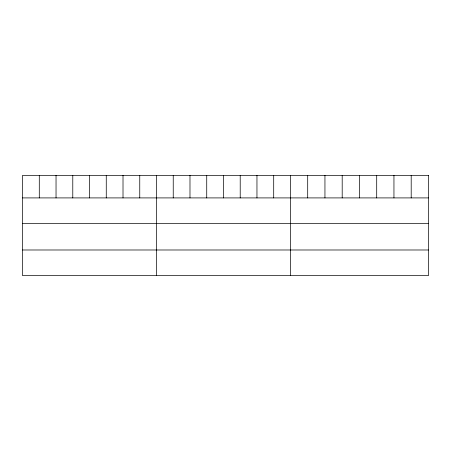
<?xml version="1.0" encoding="UTF-8"?>
<svg xmlns="http://www.w3.org/2000/svg" width="451" height="451" viewBox="0 0 451 451"><rect width="100%" height="100%" fill="white"/><g stroke="black" fill="none" stroke-linecap="round" stroke-linejoin="round"><path stroke-width="0.68" d="M22.55 197.91L428.45 197.91M22.55 223.561L428.45 223.561M22.55 249.989L428.45 249.989M411.199 175.36L411.199 197.91M393.948 175.36L393.948 197.91M376.698 175.36L376.698 197.91M359.447 175.36L359.447 197.91M342.196 175.36L342.196 197.91M324.945 175.36L324.945 197.91M307.695 175.36L307.695 197.91M290.444 175.36L290.444 275.64M273.701 175.36L273.701 197.91M256.957 175.36L256.957 197.91M240.214 175.36L240.214 197.91M223.47 175.36L223.47 197.91M206.727 175.36L206.727 197.91M189.984 175.36L189.984 197.91M173.24 175.36L173.24 197.91M156.497 175.36L156.497 275.64M139.754 175.36L139.754 197.91M123.01 175.36L123.01 197.91M106.267 175.36L106.267 197.91M89.523 175.36L89.523 197.91M72.78 175.36L72.78 197.91M56.037 175.36L56.037 197.91M39.293 175.36L39.293 197.91M428.45 175.36L22.55 175.36L22.55 275.64L428.45 275.64L428.45 175.36"/></g></svg>
